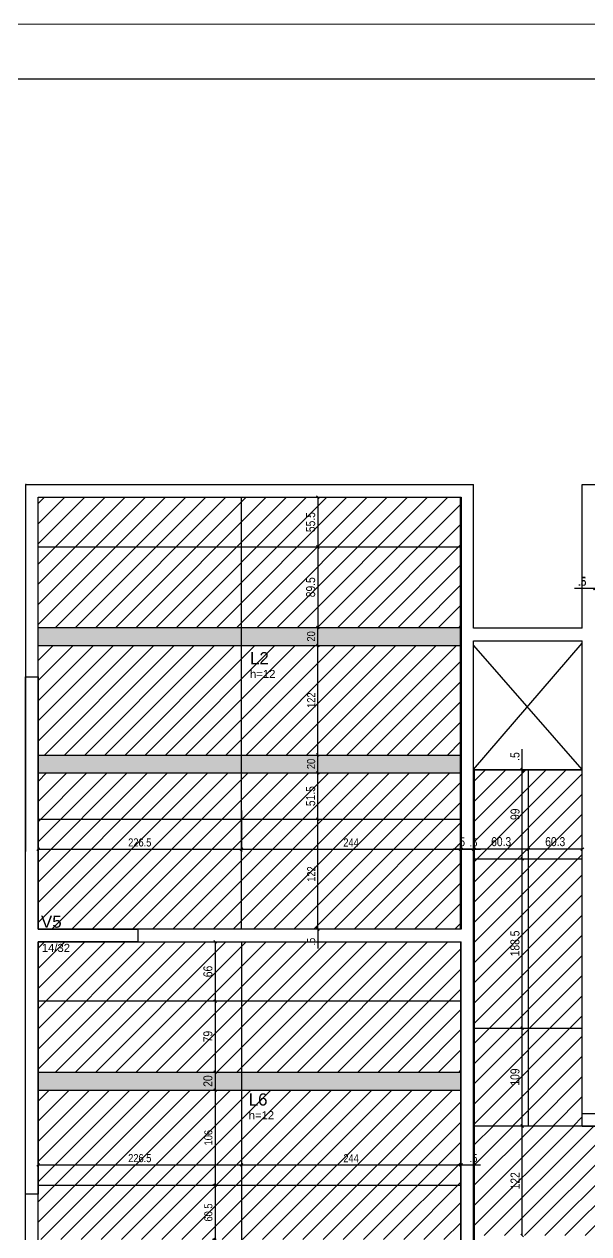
# Model space of a CAD drawing. Header units: millimetres. Extents: x 2519 to 6811, y 369 to 3117.
# Drawn here: x 3614 to 4243, y 1770 to 3117 of the extents above; entities that cross this region are included whole.
import ezdxf

# ---------------------------------------------------------------- set-up
doc = ezdxf.new("R2010")
doc.units = ezdxf.units.MM
for name, color, linetype in [('10', 252, 'Continuous'), ('9', 8, 'Continuous'), ('COTA', 241, 'Continuous'), ('ES-VIGA', 3, 'Continuous'), ('L-D', 2, 'Continuous'), ('L-N', 4, 'Continuous'), ('Painéis', 200, 'Continuous'), ('VIG-D', 2, 'Continuous'), ('VIG-N', 4, 'Continuous')]:
    doc.layers.add(name, color=color, linetype=linetype)
for name, color, linetype, lineweight in [('FOLHA', 255, 'Continuous', 5), ('Hachura', 251, 'Continuous', 9), ('REAPROVEITAMENTO', 251, 'Continuous', 9)]:
    doc.layers.add(name, color=color, linetype=linetype, lineweight=lineweight)
doc.styles.add('COTA TECNICA', font='techl___.ttf', dxfattribs={"height": 10})
doc.styles.add('COTA TECNICA-50', font='techl___.ttf', dxfattribs={"height": 9})
doc.styles.add('TQS_ARIAL', font='arial.ttf')
doc.dimstyles.new('COTA PAINEL-50', dxfattribs={"dimtxt": 9, "dimasz": 3, "dimexe": 3, "dimexo": 3, "dimgap": 3, "dimtad": 1, "dimdec": 1, "dimzin": 12, "dimdsep": 46, "dimtxsty": 'COTA TECNICA-50', "dimblk1": 'OBLIQUE', "dimblk2": 'OBLIQUE', "dimsah": 1, "dimcen": 0.9, "dimclrd": 4, "dimclre": 4, "dimclrt": 240, "dimadec": 1, "dimazin": 3, "dimtfac": 1, "dimtdec": 1, "dimtmove": 0, "dimatfit": 3, "dimfxl": 1, "dimtolj": 1, "dimtzin": 12, "dimarcsym": 0})
doc.dimstyles.new('PAINEL', dxfattribs={"dimtxt": 10, "dimasz": 3, "dimexe": 3, "dimexo": 3, "dimgap": 3, "dimtad": 1, "dimdec": 1, "dimzin": 12, "dimdsep": 46, "dimtxsty": 'COTA TECNICA', "dimblk1": 'OBLIQUE', "dimblk2": 'OBLIQUE', "dimsah": 1, "dimcen": 0.9, "dimclrd": 4, "dimclre": 4, "dimclrt": 240, "dimadec": 1, "dimazin": 3, "dimtfac": 1, "dimtdec": 1, "dimtmove": 0, "dimatfit": 3, "dimfxl": 1, "dimtolj": 1, "dimtzin": 12, "dimarcsym": 0})

# ---------------------------------------------------------------- blocks, each defined once
blk = doc.blocks.new('_Oblique')
at = {"color": 0, "linetype": 'ByBlock', "lineweight": -2}
blk.add_line((-0.5, -0.5), (0.5, 0.5), dxfattribs=at)
blk = doc.blocks.new('*D7')
at = {"layer": 'COTA', "color": 4, "lineweight": -2, "transparency": 16777216}
for p, q in [((4249.7, 2488.8), (4228.1, 2488.8)), ((4250.2, 2488.8), (4249.7, 2488.8)), ((4250.2, 2488.8), (4253.2, 2488.8))]:
    blk.add_line(p, q, dxfattribs=at)
at = {"layer": 'Defpoints', "color": 0, "transparency": 16777216}
for p in [(4249.7, 2488.8), (4249.7, 2488.8), (4250.2, 2488.8)]:
    blk.add_point(p, dxfattribs=at)
at = {"layer": 'COTA', "color": 4, "lineweight": -2, "transparency": 16777216, "xscale": 3, "yscale": 3, "zscale": 3}
blk.add_blockref('_Oblique', (4249.7, 2488.8), dxfattribs=at)
at = {"layer": 'COTA', "color": 4, "lineweight": -2, "transparency": 16777216, "xscale": 3, "yscale": 3, "zscale": 3, "rotation": 180}
blk.add_blockref('_Oblique', (4250.2, 2488.8), dxfattribs=at)
at = {"layer": 'COTA', "color": 240, "transparency": 16777216, "insert": (4235.9, 2496.4), "char_height": 9, "attachment_point": 5, "style": 'COTA TECNICA-50'}
blk.add_mtext('\\A1;.5', dxfattribs=at)
blk = doc.blocks.new('*D31')
at = {"layer": 'COTA', "color": 4, "lineweight": -2, "transparency": 16777216}
for p, q in [((3941.3, 2110), (3941.3, 2232)), ((3944.3, 2110), (3944.3, 2110))]:
    blk.add_line(p, q, dxfattribs=at)
at = {"layer": 'Defpoints', "color": 0, "transparency": 16777216}
for p in [(3941.3, 2232), (3941.3, 2232), (3941.3, 2110)]:
    blk.add_point(p, dxfattribs=at)
at = {"layer": 'COTA', "color": 4, "lineweight": -2, "transparency": 16777216, "xscale": 3, "yscale": 3, "zscale": 3}
for p, rotation in [((3941.3, 2232), 90), ((3941.3, 2110), 270)]:
    blk.add_blockref('_Oblique', p, dxfattribs=dict(at, rotation=rotation))
at = {"layer": 'COTA', "color": 240, "transparency": 16777216, "insert": (3933.8, 2171), "char_height": 9, "attachment_point": 5, "rotation": 90, "style": 'COTA TECNICA-50'}
blk.add_mtext('\\A1;122', dxfattribs=at)
blk = doc.blocks.new('*D32')
at = {"layer": 'COTA', "color": 4, "lineweight": -2, "transparency": 16777216}
for p, q in [((3941.3, 2283.5), (3941.3, 2303.5)), ((3944.3, 2283.5), (3944.3, 2283.5))]:
    blk.add_line(p, q, dxfattribs=at)
at = {"layer": 'Defpoints', "color": 0, "transparency": 16777216}
for p in [(3941.3, 2303.5), (3941.3, 2303.5), (3941.3, 2283.5)]:
    blk.add_point(p, dxfattribs=at)
at = {"layer": 'COTA', "color": 4, "lineweight": -2, "transparency": 16777216, "xscale": 3, "yscale": 3, "zscale": 3}
for p, rotation in [((3941.3, 2303.5), 90), ((3941.3, 2283.5), 270)]:
    blk.add_blockref('_Oblique', p, dxfattribs=dict(at, rotation=rotation))
at = {"layer": 'COTA', "color": 240, "transparency": 16777216, "insert": (3933.7, 2293.5), "char_height": 9, "attachment_point": 5, "rotation": 90, "style": 'COTA TECNICA-50'}
blk.add_mtext('\\A1;20', dxfattribs=at)
blk = doc.blocks.new('*D33')
at = {"layer": 'COTA', "color": 4, "lineweight": -2, "transparency": 16777216}
for p, q in [((3941.3, 2303.5), (3941.3, 2425.5)), ((3944.3, 2425.5), (3944.3, 2425.5))]:
    blk.add_line(p, q, dxfattribs=at)
at = {"layer": 'Defpoints', "color": 0, "transparency": 16777216}
for p in [(3941.3, 2425.5), (3941.3, 2425.5), (3941.3, 2303.5)]:
    blk.add_point(p, dxfattribs=at)
at = {"layer": 'COTA', "color": 4, "lineweight": -2, "transparency": 16777216, "xscale": 3, "yscale": 3, "zscale": 3}
for p, rotation in [((3941.3, 2425.5), 90), ((3941.3, 2303.5), 270)]:
    blk.add_blockref('_Oblique', p, dxfattribs=dict(at, rotation=rotation))
at = {"layer": 'COTA', "color": 240, "transparency": 16777216, "insert": (3933.8, 2364.5), "char_height": 9, "attachment_point": 5, "rotation": 90, "style": 'COTA TECNICA-50'}
blk.add_mtext('\\A1;122', dxfattribs=at)
blk = doc.blocks.new('*D34')
at = {"layer": 'COTA', "color": 4, "lineweight": -2, "transparency": 16777216}
for p, q in [((3941.3, 2110), (3941.3, 2113)), ((3941.3, 2110), (3941.3, 2109.5)), ((3941.3, 2109.5), (3941.3, 2087.9))]:
    blk.add_line(p, q, dxfattribs=at)
at = {"layer": 'Defpoints', "color": 0, "transparency": 16777216}
for p in [(3941.3, 2110), (3941.3, 2109.5), (3941.3, 2109.5)]:
    blk.add_point(p, dxfattribs=at)
at = {"layer": 'COTA', "color": 4, "lineweight": -2, "transparency": 16777216, "xscale": 3, "yscale": 3, "zscale": 3}
for p, rotation in [((3941.3, 2110), 270), ((3941.3, 2109.5), 90)]:
    blk.add_blockref('_Oblique', p, dxfattribs=dict(at, rotation=rotation))
at = {"layer": 'COTA', "color": 240, "transparency": 16777216, "insert": (3933.7, 2095.7), "char_height": 9, "attachment_point": 5, "rotation": 90, "style": 'COTA TECNICA-50'}
blk.add_mtext('\\A1;.5', dxfattribs=at)
blk = doc.blocks.new('*D120')
at = {"layer": 'COTA', "color": 4, "lineweight": -2, "transparency": 16777216}
for p, q in [((3856.2, 2241.8), (3856.2, 2195.5)), ((3629.7, 2198.5), (3856.2, 2198.5))]:
    blk.add_line(p, q, dxfattribs=at)
at = {"layer": 'Defpoints', "color": 0, "transparency": 16777216}
for p in [(3856.2, 2244.8), (3629.7, 2198.5), (3856.2, 2198.5)]:
    blk.add_point(p, dxfattribs=at)
at = {"layer": 'COTA', "color": 4, "lineweight": -2, "transparency": 16777216, "xscale": 3, "yscale": 3, "zscale": 3, "rotation": 180}
blk.add_blockref('_Oblique', (3629.7, 2198.5), dxfattribs=at)
at = {"layer": 'COTA', "color": 4, "lineweight": -2, "transparency": 16777216, "xscale": 3, "yscale": 3, "zscale": 3}
blk.add_blockref('_Oblique', (3856.2, 2198.5), dxfattribs=at)
at = {"layer": 'COTA', "color": 240, "transparency": 16777216, "insert": (3742.9, 2206.1), "char_height": 9, "attachment_point": 5, "style": 'COTA TECNICA-50'}
blk.add_mtext('\\A1;226.5', dxfattribs=at)
blk = doc.blocks.new('*D121')
at = {"layer": 'COTA', "color": 4, "lineweight": -2, "transparency": 16777216}
for p, q in [((4100.2, 2241.8), (4100.2, 2195.5)), ((3856.2, 2198.5), (4100.2, 2198.5))]:
    blk.add_line(p, q, dxfattribs=at)
at = {"layer": 'Defpoints', "color": 0, "transparency": 16777216}
for p in [(4100.2, 2244.8), (3856.2, 2198.5), (4100.2, 2198.5)]:
    blk.add_point(p, dxfattribs=at)
at = {"layer": 'COTA', "color": 4, "lineweight": -2, "transparency": 16777216, "xscale": 3, "yscale": 3, "zscale": 3, "rotation": 180}
blk.add_blockref('_Oblique', (3856.2, 2198.5), dxfattribs=at)
at = {"layer": 'COTA', "color": 4, "lineweight": -2, "transparency": 16777216, "xscale": 3, "yscale": 3, "zscale": 3}
blk.add_blockref('_Oblique', (4100.2, 2198.5), dxfattribs=at)
at = {"layer": 'COTA', "color": 240, "transparency": 16777216, "insert": (3978.2, 2206.1), "char_height": 9, "attachment_point": 5, "style": 'COTA TECNICA-50'}
blk.add_mtext('\\A1;244', dxfattribs=at)
blk = doc.blocks.new('*D35')
at = {"layer": 'COTA', "color": 4, "lineweight": -2, "transparency": 16777216}
for p, q in [((4100.2, 2198.5), (4097.2, 2198.5)), ((4100.2, 2198.5), (4100.7, 2198.5)), ((4100.7, 2198.5), (4122.3, 2198.5))]:
    blk.add_line(p, q, dxfattribs=at)
at = {"layer": 'Defpoints', "color": 0, "transparency": 16777216}
for p in [(4100.2, 2198.5), (4100.7, 2198.5), (4100.7, 2198.5)]:
    blk.add_point(p, dxfattribs=at)
at = {"layer": 'COTA', "color": 4, "lineweight": -2, "transparency": 16777216, "xscale": 3, "yscale": 3, "zscale": 3}
blk.add_blockref('_Oblique', (4100.2, 2198.5), dxfattribs=at)
at = {"layer": 'COTA', "color": 4, "lineweight": -2, "transparency": 16777216, "xscale": 3, "yscale": 3, "zscale": 3, "rotation": 180}
blk.add_blockref('_Oblique', (4100.7, 2198.5), dxfattribs=at)
at = {"layer": 'COTA', "color": 240, "transparency": 16777216, "insert": (4114.5, 2206.1), "char_height": 9, "attachment_point": 5, "style": 'COTA TECNICA-50'}
blk.add_mtext('\\A1;.5', dxfattribs=at)
blk = doc.blocks.new('*D36')
at = {"layer": 'COTA', "color": 4, "lineweight": -2, "transparency": 16777216}
for p, q in [((3941.3, 2232), (3941.3, 2283.5)), ((3944.3, 2283.5), (3944.3, 2283.5)), ((3944.3, 2232), (3944.3, 2232))]:
    blk.add_line(p, q, dxfattribs=at)
at = {"layer": 'Defpoints', "color": 0, "transparency": 16777216}
for p in [(3941.3, 2283.5), (3941.3, 2283.5), (3941.3, 2232)]:
    blk.add_point(p, dxfattribs=at)
at = {"layer": 'COTA', "color": 4, "lineweight": -2, "transparency": 16777216, "xscale": 3, "yscale": 3, "zscale": 3}
for p, rotation in [((3941.3, 2283.5), 90), ((3941.3, 2232), 270)]:
    blk.add_blockref('_Oblique', p, dxfattribs=dict(at, rotation=rotation))
at = {"layer": 'COTA', "color": 240, "transparency": 16777216, "insert": (3933.2, 2257.7), "char_height": 10, "attachment_point": 5, "rotation": 90, "style": 'COTA TECNICA'}
blk.add_mtext('\\A1;51.5', dxfattribs=at)
blk = doc.blocks.new('*D37')
at = {"layer": 'COTA', "color": 4, "lineweight": -2, "transparency": 16777216}
blk.add_line((3856.2, 1847.1), (4100.2, 1847.1), dxfattribs=at)
at = {"layer": 'Defpoints', "color": 0, "transparency": 16777216}
for p in [(3856.2, 1847.1), (4100.2, 1847.1), (4100.2, 1847.1)]:
    blk.add_point(p, dxfattribs=at)
at = {"layer": 'COTA', "color": 4, "lineweight": -2, "transparency": 16777216, "xscale": 3, "yscale": 3, "zscale": 3, "rotation": 180}
blk.add_blockref('_Oblique', (3856.2, 1847.1), dxfattribs=at)
at = {"layer": 'COTA', "color": 4, "lineweight": -2, "transparency": 16777216, "xscale": 3, "yscale": 3, "zscale": 3}
blk.add_blockref('_Oblique', (4100.2, 1847.1), dxfattribs=at)
at = {"layer": 'COTA', "color": 240, "transparency": 16777216, "insert": (3978.2, 1854.6), "char_height": 9, "attachment_point": 5, "style": 'COTA TECNICA-50'}
blk.add_mtext('\\A1;244', dxfattribs=at)
blk = doc.blocks.new('*D38')
at = {"layer": 'COTA', "color": 4, "lineweight": -2, "transparency": 16777216}
for p, q in [((4100.2, 1847.1), (4097.2, 1847.1)), ((4100.2, 1847.1), (4100.7, 1847.1)), ((4100.7, 1847.1), (4122.3, 1847.1))]:
    blk.add_line(p, q, dxfattribs=at)
at = {"layer": 'Defpoints', "color": 0, "transparency": 16777216}
for p in [(4100.2, 1847.1), (4100.7, 1847.1), (4100.7, 1847.1)]:
    blk.add_point(p, dxfattribs=at)
at = {"layer": 'COTA', "color": 4, "lineweight": -2, "transparency": 16777216, "xscale": 3, "yscale": 3, "zscale": 3}
blk.add_blockref('_Oblique', (4100.2, 1847.1), dxfattribs=at)
at = {"layer": 'COTA', "color": 4, "lineweight": -2, "transparency": 16777216, "xscale": 3, "yscale": 3, "zscale": 3, "rotation": 180}
blk.add_blockref('_Oblique', (4100.7, 1847.1), dxfattribs=at)
at = {"layer": 'COTA', "color": 240, "transparency": 16777216, "insert": (4114.5, 1854.7), "char_height": 9, "attachment_point": 5, "style": 'COTA TECNICA-50'}
blk.add_mtext('\\A1;.5', dxfattribs=at)
blk = doc.blocks.new('*D39')
at = {"layer": 'COTA', "color": 4, "lineweight": -2, "transparency": 16777216}
for p, q in [((3826.9, 1930.5), (3826.9, 1824.5)), ((3828, 1824.5), (3823.9, 1824.5))]:
    blk.add_line(p, q, dxfattribs=at)
at = {"layer": 'Defpoints', "color": 0, "transparency": 16777216}
for p in [(3826.9, 1930.5), (3826.9, 1824.5), (3831, 1824.5)]:
    blk.add_point(p, dxfattribs=at)
at = {"layer": 'COTA', "color": 4, "lineweight": -2, "transparency": 16777216, "xscale": 3, "yscale": 3, "zscale": 3}
for p, rotation in [((3826.9, 1930.5), 90), ((3826.9, 1824.5), 270)]:
    blk.add_blockref('_Oblique', p, dxfattribs=dict(at, rotation=rotation))
at = {"layer": 'COTA', "color": 240, "transparency": 16777216, "insert": (3819.3, 1877.5), "char_height": 9, "attachment_point": 5, "rotation": 90, "style": 'COTA TECNICA-50'}
blk.add_mtext('\\A1;106', dxfattribs=at)
blk = doc.blocks.new('*D40')
at = {"layer": 'COTA', "color": 4, "lineweight": -2, "transparency": 16777216}
for p, q in [((3826.9, 1824.5), (3826.9, 1764)), ((3828, 1764), (3823.9, 1764))]:
    blk.add_line(p, q, dxfattribs=at)
at = {"layer": 'Defpoints', "color": 0, "transparency": 16777216}
for p in [(3826.9, 1824.5), (3826.9, 1764), (3831, 1764)]:
    blk.add_point(p, dxfattribs=at)
at = {"layer": 'COTA', "color": 4, "lineweight": -2, "transparency": 16777216, "xscale": 3, "yscale": 3, "zscale": 3}
for p, rotation in [((3826.9, 1824.5), 90), ((3826.9, 1764), 270)]:
    blk.add_blockref('_Oblique', p, dxfattribs=dict(at, rotation=rotation))
at = {"layer": 'COTA', "color": 240, "transparency": 16777216, "insert": (3819.3, 1794.2), "char_height": 9, "attachment_point": 5, "rotation": 90, "style": 'COTA TECNICA-50'}
blk.add_mtext('\\A1;60.5', dxfattribs=at)
blk = doc.blocks.new('*D43')
at = {"layer": 'COTA', "color": 4, "lineweight": -2, "transparency": 16777216}
blk.add_line((3629.7, 1847.1), (3856.2, 1847.1), dxfattribs=at)
at = {"layer": 'Defpoints', "color": 0, "transparency": 16777216}
for p in [(3629.7, 1847.1), (3856.2, 1847.1), (3856.2, 1847.1)]:
    blk.add_point(p, dxfattribs=at)
at = {"layer": 'COTA', "color": 4, "lineweight": -2, "transparency": 16777216, "xscale": 3, "yscale": 3, "zscale": 3, "rotation": 180}
blk.add_blockref('_Oblique', (3629.7, 1847.1), dxfattribs=at)
at = {"layer": 'COTA', "color": 4, "lineweight": -2, "transparency": 16777216, "xscale": 3, "yscale": 3, "zscale": 3}
blk.add_blockref('_Oblique', (3856.2, 1847.1), dxfattribs=at)
at = {"layer": 'COTA', "color": 240, "transparency": 16777216, "insert": (3742.9, 1854.7), "char_height": 9, "attachment_point": 5, "style": 'COTA TECNICA-50'}
blk.add_mtext('\\A1;226.5', dxfattribs=at)
blk = doc.blocks.new('*D89')
at = {"layer": 'COTA', "color": 4, "lineweight": -2, "transparency": 16777216}
blk.add_line((4168.8, 1768.5), (4168.8, 1890.5), dxfattribs=at)
at = {"layer": 'Defpoints', "color": 0, "transparency": 16777216}
for p in [(4168.8, 1890.5), (4168.8, 1890.5), (4168.8, 1768.5)]:
    blk.add_point(p, dxfattribs=at)
at = {"layer": 'COTA', "color": 4, "lineweight": -2, "transparency": 16777216, "xscale": 3, "yscale": 3, "zscale": 3}
for p, rotation in [((4168.8, 1890.5), 90), ((4168.8, 1768.5), 270)]:
    blk.add_blockref('_Oblique', p, dxfattribs=dict(at, rotation=rotation))
at = {"layer": 'COTA', "color": 240, "transparency": 16777216, "insert": (4160.8, 1829.5), "char_height": 10, "attachment_point": 5, "rotation": 90, "style": 'COTA TECNICA'}
blk.add_mtext('\\A1;122', dxfattribs=at)
blk = doc.blocks.new('*D93')
at = {"layer": 'COTA', "color": 4, "lineweight": -2, "transparency": 16777216}
blk.add_line((4235.7, 2198.8), (4175.4, 2198.8), dxfattribs=at)
at = {"layer": 'Defpoints', "color": 0, "transparency": 16777216}
for p in [(4175.4, 2198.8), (4175.4, 2198.8), (4235.7, 2198.8)]:
    blk.add_point(p, dxfattribs=at)
at = {"layer": 'COTA', "color": 4, "lineweight": -2, "transparency": 16777216, "xscale": 3, "yscale": 3, "zscale": 3, "rotation": 180}
blk.add_blockref('_Oblique', (4175.4, 2198.8), dxfattribs=at)
at = {"layer": 'COTA', "color": 4, "lineweight": -2, "transparency": 16777216, "xscale": 3, "yscale": 3, "zscale": 3}
blk.add_blockref('_Oblique', (4235.7, 2198.8), dxfattribs=at)
at = {"layer": 'COTA', "color": 240, "transparency": 16777216, "insert": (4205.5, 2207), "char_height": 10, "attachment_point": 5, "style": 'COTA TECNICA'}
blk.add_mtext('\\A1;60.3', dxfattribs=at)
blk = doc.blocks.new('*D94')
at = {"layer": 'COTA', "color": 4, "lineweight": -2, "transparency": 16777216}
blk.add_line((4175.4, 2198.8), (4115.2, 2198.8), dxfattribs=at)
at = {"layer": 'Defpoints', "color": 0, "transparency": 16777216}
for p in [(4115.2, 2198.8), (4115.2, 2198.8), (4175.4, 2198.8)]:
    blk.add_point(p, dxfattribs=at)
at = {"layer": 'COTA', "color": 4, "lineweight": -2, "transparency": 16777216, "xscale": 3, "yscale": 3, "zscale": 3, "rotation": 180}
blk.add_blockref('_Oblique', (4115.2, 2198.8), dxfattribs=at)
at = {"layer": 'COTA', "color": 4, "lineweight": -2, "transparency": 16777216, "xscale": 3, "yscale": 3, "zscale": 3}
blk.add_blockref('_Oblique', (4175.4, 2198.8), dxfattribs=at)
at = {"layer": 'COTA', "color": 240, "transparency": 16777216, "insert": (4145.3, 2207), "char_height": 10, "attachment_point": 5, "style": 'COTA TECNICA'}
blk.add_mtext('\\A1;60.3', dxfattribs=at)
blk = doc.blocks.new('*D95')
at = {"layer": 'COTA', "color": 4, "lineweight": -2, "transparency": 16777216}
for p, q in [((4114.7, 2198.8), (4092, 2198.8)), ((4115.2, 2198.8), (4114.7, 2198.8)), ((4115.2, 2198.8), (4118.2, 2198.8))]:
    blk.add_line(p, q, dxfattribs=at)
at = {"layer": 'Defpoints', "color": 0, "transparency": 16777216}
for p in [(4114.7, 2198.8), (4114.7, 2198.8), (4115.2, 2198.8)]:
    blk.add_point(p, dxfattribs=at)
at = {"layer": 'COTA', "color": 4, "lineweight": -2, "transparency": 16777216, "xscale": 3, "yscale": 3, "zscale": 3}
blk.add_blockref('_Oblique', (4114.7, 2198.8), dxfattribs=at)
at = {"layer": 'COTA', "color": 4, "lineweight": -2, "transparency": 16777216, "xscale": 3, "yscale": 3, "zscale": 3, "rotation": 180}
blk.add_blockref('_Oblique', (4115.2, 2198.8), dxfattribs=at)
at = {"layer": 'COTA', "color": 240, "transparency": 16777216, "insert": (4100.3, 2206.9), "char_height": 10, "attachment_point": 5, "style": 'COTA TECNICA'}
blk.add_mtext('\\A1;.5', dxfattribs=at)
blk = doc.blocks.new('*D97')
at = {"layer": 'COTA', "color": 4, "lineweight": -2, "transparency": 16777216}
for p, q in [((4168.8, 1890.5), (4168.8, 1999.5)), ((4169.3, 1999.5), (4171.8, 1999.5)), ((4169.3, 1890.5), (4171.8, 1890.5))]:
    blk.add_line(p, q, dxfattribs=at)
at = {"layer": 'Defpoints', "color": 0, "transparency": 16777216}
for p in [(4166.3, 1999.5), (4168.8, 1999.5), (4166.3, 1890.5)]:
    blk.add_point(p, dxfattribs=at)
at = {"layer": 'COTA', "color": 4, "lineweight": -2, "transparency": 16777216, "xscale": 3, "yscale": 3, "zscale": 3}
for p, rotation in [((4168.8, 1999.5), 90), ((4168.8, 1890.5), 270)]:
    blk.add_blockref('_Oblique', p, dxfattribs=dict(at, rotation=rotation))
at = {"layer": 'COTA', "color": 240, "transparency": 16777216, "insert": (4160.7, 1945), "char_height": 10, "attachment_point": 5, "rotation": 90, "style": 'COTA TECNICA'}
blk.add_mtext('\\A1;109', dxfattribs=at)
blk = doc.blocks.new('*D98')
at = {"layer": 'COTA', "color": 4, "lineweight": -2, "transparency": 16777216}
blk.add_line((4168.8, 1999.5), (4168.8, 2188), dxfattribs=at)
at = {"layer": 'Defpoints', "color": 0, "transparency": 16777216}
for p in [(4168.8, 2188), (4168.8, 2188), (4168.8, 1999.5)]:
    blk.add_point(p, dxfattribs=at)
at = {"layer": 'COTA', "color": 4, "lineweight": -2, "transparency": 16777216, "xscale": 3, "yscale": 3, "zscale": 3}
for p, rotation in [((4168.8, 2188), 90), ((4168.8, 1999.5), 270)]:
    blk.add_blockref('_Oblique', p, dxfattribs=dict(at, rotation=rotation))
at = {"layer": 'COTA', "color": 240, "transparency": 16777216, "insert": (4160.7, 2093.7), "char_height": 10, "attachment_point": 5, "rotation": 90, "style": 'COTA TECNICA'}
blk.add_mtext('\\A1;188.5', dxfattribs=at)
blk = doc.blocks.new('*D99')
at = {"layer": 'COTA', "color": 4, "lineweight": -2, "transparency": 16777216}
blk.add_line((4168.8, 2188), (4168.8, 2287), dxfattribs=at)
at = {"layer": 'Defpoints', "color": 0, "transparency": 16777216}
for p in [(4168.8, 2287), (4168.8, 2287), (4168.8, 2188)]:
    blk.add_point(p, dxfattribs=at)
at = {"layer": 'COTA', "color": 4, "lineweight": -2, "transparency": 16777216, "xscale": 3, "yscale": 3, "zscale": 3}
for p, rotation in [((4168.8, 2287), 90), ((4168.8, 2188), 270)]:
    blk.add_blockref('_Oblique', p, dxfattribs=dict(at, rotation=rotation))
at = {"layer": 'COTA', "color": 240, "transparency": 16777216, "insert": (4160.8, 2237.5), "char_height": 10, "attachment_point": 5, "rotation": 90, "style": 'COTA TECNICA'}
blk.add_mtext('\\A1;99', dxfattribs=at)
blk = doc.blocks.new('*D100')
at = {"layer": 'COTA', "color": 4, "lineweight": -2, "transparency": 16777216}
for p, q in [((4168.8, 2287.5), (4168.8, 2310.1)), ((4168.8, 2287), (4168.8, 2287.5)), ((4168.8, 2287), (4168.8, 2284))]:
    blk.add_line(p, q, dxfattribs=at)
at = {"layer": 'Defpoints', "color": 0, "transparency": 16777216}
for p in [(4168.8, 2287.5), (4168.8, 2287.5), (4168.8, 2287)]:
    blk.add_point(p, dxfattribs=at)
at = {"layer": 'COTA', "color": 4, "lineweight": -2, "transparency": 16777216, "xscale": 3, "yscale": 3, "zscale": 3}
for p, rotation in [((4168.8, 2287.5), 270), ((4168.8, 2287), 90)]:
    blk.add_blockref('_Oblique', p, dxfattribs=dict(at, rotation=rotation))
at = {"layer": 'COTA', "color": 240, "transparency": 16777216, "insert": (4160.7, 2301.8), "char_height": 10, "attachment_point": 5, "rotation": 90, "style": 'COTA TECNICA'}
blk.add_mtext('\\A1;.5', dxfattribs=at)
blk = doc.blocks.new('*D64')
at = {"layer": 'COTA', "color": 4, "lineweight": -2, "transparency": 16777216}
for p, q in [((4249.7, 2488.8), (4227, 2488.8)), ((4250.2, 2488.8), (4249.7, 2488.8)), ((4250.2, 2488.8), (4253.2, 2488.8))]:
    blk.add_line(p, q, dxfattribs=at)
at = {"layer": 'Defpoints', "color": 0, "transparency": 16777216}
for p in [(4249.7, 2488.8), (4249.7, 2488.8), (4250.2, 2488.8)]:
    blk.add_point(p, dxfattribs=at)
at = {"layer": 'COTA', "color": 4, "lineweight": -2, "transparency": 16777216, "xscale": 3, "yscale": 3, "zscale": 3}
blk.add_blockref('_Oblique', (4249.7, 2488.8), dxfattribs=at)
at = {"layer": 'COTA', "color": 4, "lineweight": -2, "transparency": 16777216, "xscale": 3, "yscale": 3, "zscale": 3, "rotation": 180}
blk.add_blockref('_Oblique', (4250.2, 2488.8), dxfattribs=at)
at = {"layer": 'COTA', "color": 240, "transparency": 16777216, "insert": (4235.3, 2496.9), "char_height": 10, "attachment_point": 5, "style": 'COTA TECNICA'}
blk.add_mtext('\\A1;.5', dxfattribs=at)
blk = doc.blocks.new('*D65')
at = {"layer": 'COTA', "color": 4, "lineweight": -2, "transparency": 16777216}
blk.add_line((3826.9, 2095.5), (3826.9, 2029.5), dxfattribs=at)
at = {"layer": 'Defpoints', "color": 0, "transparency": 16777216}
for p in [(3826.9, 2095.5), (3826.9, 2029.5), (3826.9, 2029.5)]:
    blk.add_point(p, dxfattribs=at)
at = {"layer": 'COTA', "color": 4, "lineweight": -2, "transparency": 16777216, "xscale": 3, "yscale": 3, "zscale": 3}
for p, rotation in [((3826.9, 2095.5), 90), ((3826.9, 2029.5), 270)]:
    blk.add_blockref('_Oblique', p, dxfattribs=dict(at, rotation=rotation))
at = {"layer": 'COTA', "color": 240, "transparency": 16777216, "insert": (3818.8, 2062.5), "char_height": 10, "attachment_point": 5, "rotation": 90, "style": 'COTA TECNICA'}
blk.add_mtext('\\A1;66', dxfattribs=at)
blk = doc.blocks.new('*D66')
at = {"layer": 'COTA', "color": 4, "lineweight": -2, "transparency": 16777216}
blk.add_line((3826.9, 2029.5), (3826.9, 1950.5), dxfattribs=at)
at = {"layer": 'Defpoints', "color": 0, "transparency": 16777216}
for p in [(3826.9, 2029.5), (3826.9, 1950.5), (3826.9, 1950.5)]:
    blk.add_point(p, dxfattribs=at)
at = {"layer": 'COTA', "color": 4, "lineweight": -2, "transparency": 16777216, "xscale": 3, "yscale": 3, "zscale": 3}
for p, rotation in [((3826.9, 2029.5), 90), ((3826.9, 1950.5), 270)]:
    blk.add_blockref('_Oblique', p, dxfattribs=dict(at, rotation=rotation))
at = {"layer": 'COTA', "color": 240, "transparency": 16777216, "insert": (3818.8, 1990), "char_height": 10, "attachment_point": 5, "rotation": 90, "style": 'COTA TECNICA'}
blk.add_mtext('\\A1;79', dxfattribs=at)
blk = doc.blocks.new('*D67')
at = {"layer": 'COTA', "color": 4, "lineweight": -2, "transparency": 16777216}
for p, q in [((3826.9, 1950.5), (3826.9, 1930.5)), ((3829.9, 1930.5), (3829.9, 1930.5))]:
    blk.add_line(p, q, dxfattribs=at)
at = {"layer": 'Defpoints', "color": 0, "transparency": 16777216}
for p in [(3826.9, 1950.5), (3826.9, 1930.5), (3826.9, 1930.5)]:
    blk.add_point(p, dxfattribs=at)
at = {"layer": 'COTA', "color": 4, "lineweight": -2, "transparency": 16777216, "xscale": 3, "yscale": 3, "zscale": 3}
for p, rotation in [((3826.9, 1950.5), 90), ((3826.9, 1930.5), 270)]:
    blk.add_blockref('_Oblique', p, dxfattribs=dict(at, rotation=rotation))
at = {"layer": 'COTA', "color": 240, "transparency": 16777216, "insert": (3818.8, 1940.5), "char_height": 10, "attachment_point": 5, "rotation": 90, "style": 'COTA TECNICA'}
blk.add_mtext('\\A1;20', dxfattribs=at)
blk = doc.blocks.new('*D68')
at = {"layer": 'COTA', "color": 4, "lineweight": -2, "transparency": 16777216}
blk.add_line((3941.3, 2590.5), (3941.3, 2535), dxfattribs=at)
at = {"layer": 'Defpoints', "color": 0, "transparency": 16777216}
for p in [(3941.3, 2590.5), (3941.3, 2535), (3941.3, 2535)]:
    blk.add_point(p, dxfattribs=at)
at = {"layer": 'COTA', "color": 4, "lineweight": -2, "transparency": 16777216, "xscale": 3, "yscale": 3, "zscale": 3}
for p, rotation in [((3941.3, 2590.5), 90), ((3941.3, 2535), 270)]:
    blk.add_blockref('_Oblique', p, dxfattribs=dict(at, rotation=rotation))
at = {"layer": 'COTA', "color": 240, "transparency": 16777216, "insert": (3933.2, 2562.7), "char_height": 10, "attachment_point": 5, "rotation": 90, "style": 'COTA TECNICA'}
blk.add_mtext('\\A1;55.5', dxfattribs=at)
blk = doc.blocks.new('*D69')
at = {"layer": 'COTA', "color": 4, "lineweight": -2, "transparency": 16777216}
blk.add_line((3941.3, 2535), (3941.3, 2445.5), dxfattribs=at)
at = {"layer": 'Defpoints', "color": 0, "transparency": 16777216}
for p in [(3941.3, 2535), (3941.3, 2445.5), (3941.3, 2445.5)]:
    blk.add_point(p, dxfattribs=at)
at = {"layer": 'COTA', "color": 4, "lineweight": -2, "transparency": 16777216, "xscale": 3, "yscale": 3, "zscale": 3}
for p, rotation in [((3941.3, 2535), 90), ((3941.3, 2445.5), 270)]:
    blk.add_blockref('_Oblique', p, dxfattribs=dict(at, rotation=rotation))
at = {"layer": 'COTA', "color": 240, "transparency": 16777216, "insert": (3933.2, 2490.2), "char_height": 10, "attachment_point": 5, "rotation": 90, "style": 'COTA TECNICA'}
blk.add_mtext('\\A1;89.5', dxfattribs=at)
blk = doc.blocks.new('*D70')
at = {"layer": 'COTA', "color": 4, "lineweight": -2, "transparency": 16777216}
for p, q in [((3941.3, 2425.5), (3941.3, 2445.5)), ((3944.3, 2445.5), (3944.3, 2445.5)), ((3944.3, 2425.5), (3944.3, 2425.5))]:
    blk.add_line(p, q, dxfattribs=at)
at = {"layer": 'Defpoints', "color": 0, "transparency": 16777216}
for p in [(3941.3, 2445.5), (3941.3, 2445.5), (3941.3, 2425.5)]:
    blk.add_point(p, dxfattribs=at)
at = {"layer": 'COTA', "color": 4, "lineweight": -2, "transparency": 16777216, "xscale": 3, "yscale": 3, "zscale": 3}
for p, rotation in [((3941.3, 2445.5), 90), ((3941.3, 2425.5), 270)]:
    blk.add_blockref('_Oblique', p, dxfattribs=dict(at, rotation=rotation))
at = {"layer": 'COTA', "color": 240, "transparency": 16777216, "insert": (3933.7, 2435.5), "char_height": 9, "attachment_point": 5, "rotation": 90, "style": 'COTA TECNICA-50'}
blk.add_mtext('\\A1;20', dxfattribs=at)

msp = doc.modelspace()

# ---------------------------------------------------------------- hatches: boundary and pattern name
at = {"layer": 'Hachura', "linetype": 'ByBlock'}
h = msp.add_hatch(color=256, dxfattribs=at)
h.dxf.hatch_style = 1
h.paths.add_polyline_path([(4100.16, 2425.47), (4100.16, 2445.47), (3629.66, 2445.47), (3629.66, 2425.47)])
h = msp.add_hatch(color=256, dxfattribs=at)
h.dxf.hatch_style = 1
h.paths.add_polyline_path([(3629.16, 2303.47), (3629.16, 2283.47), (4100.16, 2283.47), (4100.16, 2303.47)])
h = msp.add_hatch(color=256, dxfattribs=at)
h.dxf.hatch_style = 1
h.paths.add_polyline_path([(4100.16, 1930.48), (4100.16, 1950.48), (3629.66, 1950.48), (3629.66, 1930.48)])
at = {"layer": 'REAPROVEITAMENTO', "linetype": 'ByBlock'}
h = msp.add_hatch(dxfattribs=at)
h.set_pattern_fill('ANSI31', color=256, scale=5, style=2)
h.set_pattern_definition([(45, (-1834.258, -321.256), (-11.22532, 11.22532), [])])
h.paths.add_polyline_path([(3629.66, 2590.48), (3629.66, 2445.47), (4100.15, 2445.47), (4100.16, 2590.48)])
h = msp.add_hatch(dxfattribs=at)
h.set_pattern_fill('ANSI31', color=256, scale=5, style=2)
h.set_pattern_definition([(45, (-1943.258, -649.75), (-11.22532, 11.22532), [])])
h.paths.add_polyline_path([(3629.66, 2283.47), (3629.66, 2109.97), (4100.41, 2109.97), (4100.66, 2425.47), (3629.66, 2425.47), (3629.66, 2303.47), (4100.16, 2303.47), (4100.16, 2283.47)])
h = msp.add_hatch(dxfattribs=at)
h.set_pattern_fill('ANSI31', color=256, scale=5, style=2)
h.set_pattern_definition([(45, (-1457.758, -582.207), (-11.22532, 11.22532), [])])
h.paths.add_polyline_path([(4115.16, 1890.48), (4235.66, 1890.48), (4235.66, 2286.98), (4115.16, 2286.98)])
h = msp.add_hatch(dxfattribs=at)
h.set_pattern_fill('ANSI31', color=256, scale=5, style=2)
h.set_pattern_definition([(45, (-1834.258, -816.249), (-11.22532, 11.22532), [])])
h.paths.add_polyline_path([(3629.66, 2095.47), (3629.66, 1950.48), (4100.15, 1950.48), (4100.16, 2095.47)])
h = msp.add_hatch(dxfattribs=at)
h.set_pattern_fill('ANSI31', color=256, scale=5, style=2)
h.set_pattern_definition([(45, (-1943.258, -1162.744), (-11.22532, 11.22532), [])])
h.paths.add_polyline_path([(3629.66, 1930.48), (3629.66, 1824.48), (3629.66, 1824.48), (3629.66, 1763.98), (4100.16, 1763.98), (4100.16, 1736.98), (3629.66, 1736.98), (3629.66, 1614.98), (4100.41, 1614.98), (4100.66, 1930.48)])
h = msp.add_hatch(dxfattribs=at)
h.set_pattern_fill('ANSI31', color=256, scale=5, style=2)
h.set_pattern_definition([(45, (-1457.758, -1121.707), (-11.22532, 11.22532), [])])
h.paths.add_polyline_path([(4115.16, 1768.48), (4782.16, 1768.48), (4782.16, 1890.48), (4115.16, 1890.48)])
h.paths.add_polyline_path([(4782.16, 1748.48), (4115.16, 1748.48), (4115.16, 1414.48), (4235.66, 1414.48), (4235.66, 1599.48), (4290.66, 1599.48), (4290.66, 1664.48), (4782.16, 1664.48)])

# ---------------------------------------------------------------- linework, layer by layer
at = {"color": 30}
msp.add_line((2671.28, 3056.01), (6749.76, 3056.01), dxfattribs=at)
at = {"layer": '10', "color": 252, "linetype": 'Continuous'}
for p, q in [((4114.66, 2287.49), (4235.66, 2428.13)), ((4114.66, 2425.49), (4235.16, 2287.48)), ((4114.66, 2287.49), (4235.16, 2287.49))]:
    msp.add_line(p, q, dxfattribs=at)
at = {"layer": '9', "color": 8, "linetype": 'Continuous'}
for p, q in [((3615.66, 2604.48), (4114.66, 2604.48)), ((4235.66, 2604.48), (4330.61, 2604.48)), ((4235.66, 2444.48), (4235.66, 2604.48)), ((3629.66, 2109.47), (3629.66, 2590.48)), ((3629.66, 2590.48), (4100.66, 2590.48)), ((4100.66, 2590.48), (4100.66, 2109.47)), ((4114.66, 1414.48), (4114.66, 2430.48)), ((4114.66, 2430.48), (4235.66, 2430.48)), ((4235.66, 1890.48), (4235.66, 2430.48)), ((4235.66, 1890.48), (4235.66, 2430.48)), ((4114.66, 2274.48), (4114.66, 2260.48)), ((3615.66, 1944.48), (3615.66, 2260.48)), ((4100.66, 2109.47), (3629.66, 2109.47)), ((3629.66, 1614.48), (3629.66, 2095.47)), ((3629.66, 2095.47), (4100.66, 2095.47)), ((4100.66, 1614.48), (4100.66, 2095.47)), ((3615.66, 1614.48), (3615.66, 2050.45)), ((4114.66, 1930.48), (4114.66, 1944.48)), ((4235.66, 1890.48), (4249.66, 1890.48))]:
    msp.add_line(p, q, dxfattribs=at)
for points in [[(3616.41, 2604.48), (3615.66, 2604.48), (3615.66, 2195.97)], [(4235.66, 2444.48), (4114.66, 2444.48), (4114.66, 2604.48)]]:
    msp.add_lwpolyline(points, dxfattribs=at)
at = {"layer": 'ES-VIGA', "linetype": 'Continuous'}
for points in [[(3740.66, 2109.47), (3740.66, 2095.47), (3629.66, 2095.47), (3629.66, 1814.47), (3615.66, 1814.47), (3615.66, 2390.48), (3629.66, 2390.48), (3629.66, 2109.47), (3740.66, 2109.47)], [(4419.66, 2109.48), (4480.66, 2109.48), (4480.66, 2095.48), (4454.66, 2095.48), (4454.66, 1904.48), (4659.66, 1904.48), (4659.66, 1890.48), (4235.66, 1890.48), (4235.66, 1904.48), (4440.66, 1904.48), (4440.66, 2095.48), (4419.66, 2095.48), (4419.66, 2109.48)]]:
    msp.add_lwpolyline(points, dxfattribs=at)
at = {"layer": 'FOLHA'}
msp.add_line((2518.87, 3116.98), (6810.72, 3116.98), dxfattribs=at)
at = {"layer": 'Painéis'}
for p, q in [((3856.16, 2109.97), (3856.16, 2590.48)), ((4100.16, 2109.97), (4100.16, 2590.48)), ((4100.16, 2534.97), (3629.66, 2534.97)), ((3629.66, 2445.47), (4100.16, 2445.47)), ((3629.66, 2425.47), (4100.16, 2425.47)), ((3629.66, 2303.47), (4100.16, 2303.47)), ((3629.66, 2283.47), (4100.16, 2283.47)), ((4115.16, 2286.98), (4115.16, 1414.48)), ((4115.16, 2286.98), (4235.66, 2286.98)), ((4175.41, 2286.98), (4175.41, 1890.48)), ((3629.66, 2231.97), (4100.16, 2231.97)), ((4115.16, 2187.98), (4235.66, 2187.98)), ((3629.66, 2109.97), (4100.16, 2109.97)), ((3856.16, 2095.47), (3856.16, 1614.98)), ((4100.16, 2095.47), (4100.16, 1614.98)), ((4100.16, 2029.47), (3629.66, 2029.47)), ((4115.16, 1999.48), (4235.66, 1999.48)), ((3629.66, 1950.48), (4100.16, 1950.48)), ((3629.66, 1930.48), (4100.16, 1930.48)), ((4782.16, 1890.48), (4115.16, 1890.48)), ((3629.66, 1824.48), (4100.16, 1824.48))]:
    msp.add_line(p, q, dxfattribs=at)

# ---------------------------------------------------------------- texts
at = {"layer": 'L-D', "linetype": 'Continuous', "style": 'TQS_ARIAL'}
for p in [(3865.63, 2389.16), (3864.16, 1897.98)]:
    msp.add_text('h=12', height=9, dxfattribs=at).set_placement(p)
at = {"layer": 'L-N', "linetype": 'Continuous', "style": 'TQS_ARIAL'}
for s, p in [('L2', (3865.63, 2404.46)), ('L6', (3864.16, 1913.28))]:
    msp.add_text(s, height=13.5, dxfattribs=at).set_placement(p)
at = {"layer": 'VIG-D', "linetype": 'Continuous', "style": 'TQS_ARIAL'}
msp.add_text('14/32', height=9, dxfattribs=at).set_placement((3633.78, 2084.25))
at = {"layer": 'VIG-N', "linetype": 'Continuous', "style": 'TQS_ARIAL'}
msp.add_text('V5', height=13.5, dxfattribs=at).set_placement((3632.85, 2111.23))

# ---------------------------------------------------------------- dimensions: what is measured, and where the dimension line sits
at = {"layer": 'COTA'}
for base, p1, p2, angle, dimstyle, picture, middle in [((3941.32, 2534.97), (3941.32, 2590.47), (3941.32, 2534.97), 90, 'PAINEL', '*D68', (3933.21, 2562.72)), ((3941.32, 2445.47), (3941.32, 2534.97), (3941.32, 2445.47), 90, 'PAINEL', '*D69', (3933.19, 2490.22)), ((3941.32, 2445.47), (3941.32, 2425.47), (3941.32, 2445.47), 90, 'COTA PAINEL-50', '*D70', (3933.73, 2435.47)), ((3941.32, 2425.47), (3941.32, 2303.47), (3941.32, 2425.47), 90, 'COTA PAINEL-50', '*D33', (3933.77, 2364.47)), ((3941.32, 2303.47), (3941.32, 2283.47), (3941.32, 2303.47), 90, 'COTA PAINEL-50', '*D32', (3933.73, 2293.47)), ((4168.85, 2287.48), (4168.85, 2286.98), (4168.85, 2287.48), 90, 'PAINEL', '*D100', (4160.74, 2301.81)), ((3941.32, 2283.47), (3941.32, 2231.97), (3941.32, 2283.47), 90, 'PAINEL', '*D36', (3933.21, 2257.72)), ((4168.85, 2286.98), (4168.85, 2187.98), (4168.85, 2286.98), 90, 'PAINEL', '*D99', (4160.76, 2237.48)), ((3941.32, 2231.97), (3941.32, 2109.97), (3941.32, 2231.97), 90, 'COTA PAINEL-50', '*D31', (3933.77, 2170.97)), ((4168.85, 2187.98), (4168.85, 1999.48), (4168.85, 2187.98), 90, 'PAINEL', '*D98', (4160.72, 2093.73)), ((3826.9, 2029.47), (3826.9, 2095.47), (3826.9, 2029.47), 90, 'PAINEL', '*D65', (3818.79, 2062.47)), ((3826.9, 1950.48), (3826.9, 2029.47), (3826.9, 1950.48), 90, 'PAINEL', '*D66', (3818.79, 1989.98)), ((4168.85, 1999.48), (4166.3, 1890.48), (4166.3, 1999.48), 90, 'PAINEL', '*D97', (4160.72, 1944.98)), ((3826.9, 1824.48), (3826.9, 1930.48), (3830.96, 1824.48), 270, 'COTA PAINEL-50', '*D39', (3819.3, 1877.48)), ((4168.85, 1890.48), (4168.85, 1768.48), (4168.85, 1890.48), 90, 'PAINEL', '*D89', (4160.79, 1829.48)), ((3826.9, 1763.98), (3826.9, 1824.48), (3830.96, 1763.98), 270, 'COTA PAINEL-50', '*D40', (3819.3, 1794.23))]:
    dim = msp.add_linear_dim(base=base, p1=p1, p2=p2, angle=angle, dimstyle=dimstyle, dxfattribs=at)
    dim.commit()
    dim.dimension.update_dxf_attribs({"geometry": picture, "text_midpoint": middle})
for base, p1, p2, dimstyle, picture, middle in [((4249.66, 2488.81), (4250.16, 2488.81), (4249.66, 2488.81), 'PAINEL', '*D64', (4235.33, 2496.92)), ((4249.66, 2488.81), (4250.16, 2488.81), (4249.66, 2488.81), 'COTA PAINEL-50', '*D7', (4235.86, 2496.41)), ((3856.16, 2198.53), (3629.66, 2198.53), (3856.16, 2244.84), 'COTA PAINEL-50', '*D120', (3742.91, 2206.13)), ((4100.16, 2198.53), (3856.16, 2198.53), (4100.16, 2244.84), 'COTA PAINEL-50', '*D121', (3978.16, 2206.09)), ((4114.66, 2198.76), (4115.16, 2198.76), (4114.66, 2198.76), 'PAINEL', '*D95', (4100.33, 2206.87)), ((4115.16044013, 2198.76152776), (4175.41044013, 2198.76152776), (4115.16044013, 2198.76152776), 'PAINEL', '*D94', (4145.28544013, 2206.980826)), ((4175.41044013, 2198.76152776), (4235.66044013, 2198.76152776), (4175.41044013, 2198.76152776), 'PAINEL', '*D93', (4205.53544013, 2206.980826)), ((3856.16, 1847.07), (3629.66, 1847.07), (3856.16, 1847.07), 'COTA PAINEL-50', '*D43', (3742.91, 1854.67)), ((4100.16, 1847.07), (3856.16, 1847.07), (4100.16, 1847.07), 'COTA PAINEL-50', '*D37', (3978.16, 1854.63)), ((4100.66, 1847.07), (4100.16, 1847.07), (4100.66, 1847.07), 'COTA PAINEL-50', '*D38', (4114.46, 1854.67))]:
    dim = msp.add_linear_dim(base=base, p1=p1, p2=p2, dimstyle=dimstyle, dxfattribs=at)
    dim.commit()
    dim.dimension.update_dxf_attribs({"geometry": picture, "text_midpoint": middle})
dim = msp.add_linear_dim(base=(4100.66, 2198.53), p1=(4100.16, 2198.53), p2=(4100.66, 2198.53), dimstyle='COTA PAINEL-50', dxfattribs=at)
dim.commit()
dim.dimension.update_dxf_attribs({"geometry": '*D35', "text_midpoint": (4114.46, 2198.53), "dimtype": 160})
for base, p1, p2, dimstyle, picture, middle in [((3941.32, 2109.47), (3941.32, 2109.97), (3941.32, 2109.47), 'COTA PAINEL-50', '*D34', (3941.32, 2095.68)), ((3826.9, 1930.48), (3826.9, 1950.48), (3826.9, 1930.48), 'PAINEL', '*D67', (3826.9, 1940.48))]:
    dim = msp.add_linear_dim(base=base, p1=p1, p2=p2, angle=90, dimstyle=dimstyle, dxfattribs=at)
    dim.commit()
    dim.dimension.update_dxf_attribs({"geometry": picture, "text_midpoint": middle, "dimtype": 160})

doc.saveas('drawing.dxf')
